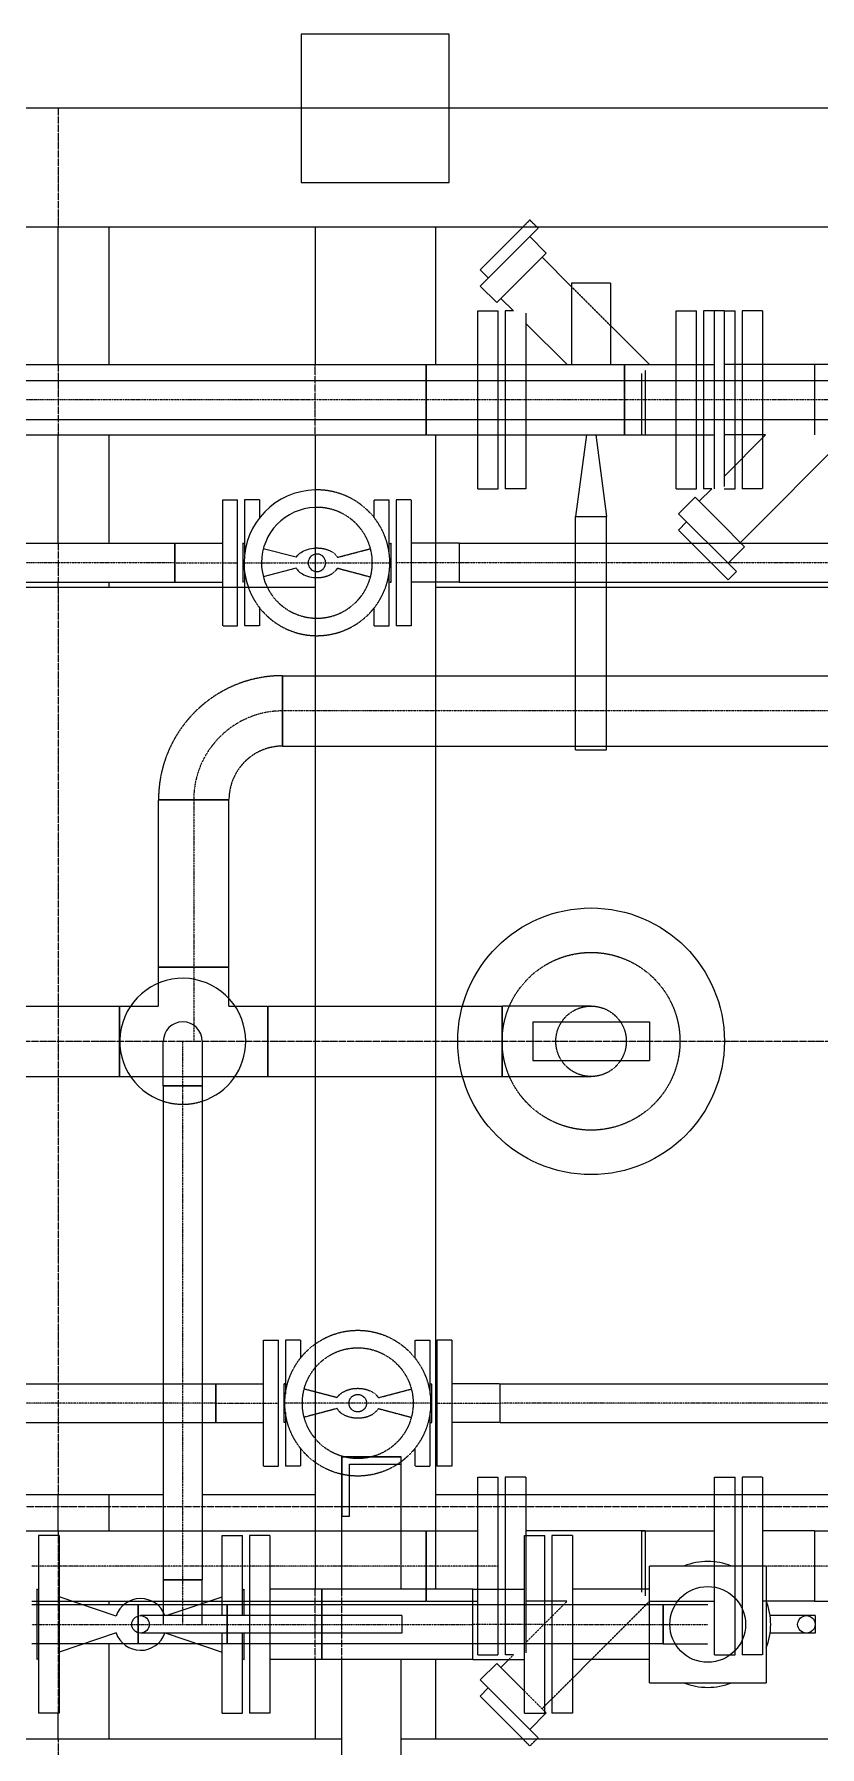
# Model space of a CAD drawing. Header units: millimetres. Extents: x -10011772 to -8149599, y 2847708 to 3434448.
# Drawn here: x -9497149 to -9495802, y 3215253 to 3218190 of the extents above; entities that cross this region are included whole.
import ezdxf

# ---------------------------------------------------------------- set-up
doc = ezdxf.new("R2010")
doc.units = ezdxf.units.MM
for name, pattern in [('DASHDOT2', [0.5, 0.25, -0.125, 0, -0.125]), ('DIVIDE2', [0.625, 0.25, -0.125, 0, -0.125, 0, -0.125]), ('HIDDEN2', [0.1875, 0.125, -0.0625])]:
    doc.linetypes.add(name, pattern=pattern)
doc.layers.add('总平面底图', color=9, linetype='Continuous')

# ---------------------------------------------------------------- blocks, each defined once
blk = doc.blocks.new('总平面底图 爆炸危险区 LOCATION I')
at = {"layer": '总平面底图', "linetype": 'Continuous'}
for p, q in [((226508.4, 145371.2), (226381.4, 145371.2)), ((226381.4, 145371.2), (226381.4, 145244.2)), ((226508.4, 145244.2), (226508.4, 145371.2)), ((228594.9, 145307.7), (224294.9, 145307.7)), ((226381.4, 145244.2), (226508.4, 145244.2)), ((224903.2, 145206.1), (228541.2, 145206.1)), ((226173, 145087.9), (226173, 145206.1)), ((226216.7, 145087.9), (226216.7, 145206.1)), ((226393.3, 145206.1), (226393.3, 145087.9)), ((226393.3, 145206.1), (226496.4, 145206.1)), ((226496.4, 145206.1), (226496.4, 145087.9)), ((226571.6, 145206.1), (226534.8, 145169.3)), ((226584.5, 145204.9), (226559.3, 145179.7)), ((226577.3, 145197.7), (226591.4, 145183.6)), ((226584.5, 145204.9), (226583.3, 145206.1)), ((226549, 145141.2), (226591.4, 145183.6)), ((226541.8, 145162.2), (226534.8, 145169.3)), ((226534.9, 145155.3), (226559.3, 145179.7)), ((226587.9, 145180), (226613.2, 145154.7)), ((226534.9, 145155.3), (226549, 145141.2)), ((226613.2, 145157.7), (226613.2, 145087.9)), ((226646.5, 145157.7), (226613.2, 145157.7)), ((226646.5, 145157.7), (226646.5, 145087.9)), ((226552.5, 145144.7), (226563.3, 145133.9)), ((226532.9, 145087.9), (226532.9, 145133.9)), ((226532.9, 145133.9), (226550.4, 145133.9)), ((226550.4, 145087.9), (226550.4, 145133.9)), ((226556.4, 145133.9), (226556.4, 145087.9)), ((226563.3, 145133.9), (226556.4, 145133.9)), ((226573.9, 145132.1), (226573.9, 145087.9)), ((226573.9, 145123.3), (226609.4, 145087.9)), ((226702.9, 145074.4), (226702.9, 145133.9)), ((226702.9, 145133.9), (226720.4, 145133.9)), ((226720.4, 145074.4), (226720.4, 145133.9)), ((226726.4, 145133.9), (226726.4, 145074.4)), ((226743.9, 145133.9), (226726.4, 145133.9)), ((226743.9, 145133.9), (226753.4, 145133.9)), ((226743.9, 145133.9), (226743.9, 145074.4)), ((226753.4, 145087.9), (226753.4, 145133.9)), ((226759.3, 145133.9), (226759.3, 145087.9)), ((226776.9, 145133.9), (226759.3, 145133.9)), ((226776.9, 145133.9), (226776.9, 145087.9)), ((226646.5, 145121.4), (226680.1, 145087.9)), ((226111.3, 145087.9), (226658.5, 145087.9)), ((226658.5, 145074.4), (226658.5, 145087.9)), ((226658.5, 145087.9), (226702.9, 145087.9)), ((226658.5, 145087.9), (226658.5, 145074.4)), ((226720.4, 145087.9), (226726.4, 145087.9)), ((226846.4, 145087.9), (226743.9, 145087.9)), ((224458.5, 145074.4), (227425.6, 145074.4)), ((224458.5, 145041), (227425.6, 145041)), ((226658.5, 145027.6), (226658.5, 145041)), ((226658.5, 145041), (226658.5, 145027.6)), ((226702.9, 144981.5), (226702.9, 145041)), ((226720.4, 144981.5), (226720.4, 145041)), ((226726.4, 145041), (226726.4, 144981.5)), ((226743.9, 145041), (226743.9, 144983.3)), ((226111.3, 145027.6), (226658.5, 145027.6)), ((226173, 144934.7), (226173, 145027.6)), ((226216.7, 144934.7), (226216.7, 145027.6)), ((226393.3, 145027.6), (226393.3, 144037.9)), ((226496.4, 145027.6), (226496.4, 144037.9)), ((226532.9, 144981.5), (226532.9, 145027.6)), ((226550.4, 144981.5), (226550.4, 145027.6)), ((226556.4, 145027.6), (226556.4, 144981.5)), ((226573.9, 145027.6), (226573.9, 144981.5)), ((226625.9, 145027.6), (226616.5, 144957.7)), ((226633.9, 145027.6), (226643.2, 144957.7)), ((226658.5, 145027.6), (226702.9, 145027.6)), ((226720.4, 145027.6), (226726.4, 145027.6)), ((226743.9, 144992.1), (226779.4, 145027.6)), ((226779.4, 145027.6), (226743.9, 145027.6)), ((226753.4, 145001.5), (226753.4, 145027.6)), ((226757.9, 144935.4), (226850.1, 145027.6)), ((226759.3, 145027.6), (226759.3, 145007.5)), ((226776.9, 145027.6), (226776.9, 145025)), ((226532.9, 144981.5), (226550.4, 144981.5)), ((226573.9, 144981.5), (226556.4, 144981.5)), ((226702.9, 144981.5), (226720.4, 144981.5)), ((226722.5, 144970.7), (226733.3, 144981.5)), ((226733.3, 144981.5), (226726.4, 144981.5)), ((226314.2, 144918), (226314.2, 144972)), ((226314.2, 144972), (226326.9, 144972)), ((226326.9, 144918), (226326.9, 144972)), ((226332.9, 144972), (226332.9, 144926.1)), ((226345.7, 144972), (226332.9, 144972)), ((226345.7, 144972), (226345.7, 144956.5)), ((226704.9, 144960.1), (226719, 144974.3)), ((226740.2, 144953.1), (226719, 144974.3)), ((226616.5, 144957.7), (226643.2, 144957.7)), ((226616.5, 144957.7), (226643.2, 144957.7)), ((226616.5, 144896.7), (226616.5, 144957.7)), ((226616.5, 144957.7), (226643.2, 144957.7)), ((226616.5, 144896.7), (226616.5, 144957.7)), ((226643.2, 144896.7), (226643.2, 144957.7)), ((226643.2, 144896.7), (226643.2, 144957.7)), ((226711.8, 144953.2), (226704.8, 144946.1)), ((226726.1, 144938.9), (226704.9, 144960.1)), ((226761.4, 144931.8), (226740.2, 144953.1)), ((225396.7, 144934.7), (226273.1, 144934.7)), ((226273.1, 144918), (226273.1, 144934.7)), ((226273.1, 144934.7), (226314.2, 144934.7)), ((226273.1, 144934.7), (226273.1, 144901.3)), ((226331.4, 144934.7), (226331.4, 144918)), ((226332.9, 144934.3), (226331.4, 144934.7)), ((226516.7, 144934.7), (226496.4, 144934.7)), ((226516.7, 144934.7), (226516.7, 144901.3)), ((226516.7, 144934.7), (226616.5, 144934.7)), ((226516.7, 144934.7), (226516.7, 144918)), ((226643.2, 144934.7), (226716.2, 144934.7)), ((226704.8, 144946.1), (226747.4, 144903.5)), ((226729.3, 144935.7), (226726.1, 144938.9)), ((226729.3, 144935.7), (226754.5, 144910.5)), ((226747.3, 144917.7), (226761.4, 144931.8)), ((226758.6, 144934.7), (227043, 144934.7)), ((226273.1, 144901.3), (226273.1, 144918)), ((226314.2, 144896.7), (226314.2, 144918)), ((226326.9, 144896.7), (226326.9, 144918)), ((226331.4, 144918), (226331.4, 144901.3)), ((226377.2, 144922.7), (226348.9, 144930.1)), ((226516.7, 144918), (226516.7, 144901.3)), ((226332.9, 144909.9), (226332.9, 144896.7)), ((226377.2, 144913.4), (226348.9, 144905.9)), ((226754.5, 144910.5), (226747.4, 144903.5)), ((225396.7, 144901.3), (226273.1, 144901.3)), ((226393.3, 144896.7), (225829.9, 144896.7)), ((226173, 144896.7), (226173, 144901.3)), ((226216.7, 144896.7), (226216.7, 144901.3)), ((226273.1, 144901.3), (226314.2, 144901.3)), ((226332.9, 144901.7), (226331.4, 144901.3)), ((226516.7, 144901.3), (226496.4, 144901.3)), ((227043, 144896.7), (226496.4, 144896.7)), ((226516.7, 144901.3), (226616.5, 144901.3)), ((226643.2, 144901.3), (227043, 144901.3)), ((226579.9, 144524.4), (226629.9, 144524.4)), ((226579.9, 144524.4), (226579.9, 144491.1)), ((226629.9, 144524.4), (226679.9, 144524.4)), ((226679.9, 144524.4), (226679.9, 144491.1)), ((226263.2, 144469.6), (226263.2, 144507.7)), ((226296.6, 144507.7), (226296.6, 144469.6)), ((226579.9, 144491.1), (226629.9, 144491.1)), ((226629.9, 144491.1), (226679.9, 144491.1)), ((226263.2, 144469.6), (226296.6, 144469.6)), ((226279.9, 144469.6), (226263.2, 144469.6)), ((226263.2, 144469.6), (226263.2, 144045.8)), ((226296.6, 144469.6), (226279.9, 144469.6)), ((226296.6, 144469.6), (226296.6, 144045.8)), ((226416.3, 144151.4), (226467.1, 144151.4)), ((226416.3, 144037.9), (226416.3, 144151.4)), ((226467.1, 144151.4), (226416.3, 144151.4)), ((226416.3, 144151.4), (226416.3, 144100.6)), ((226422.7, 144100.6), (226422.7, 144145)), ((226422.7, 144145), (226467.1, 144145)), ((226467.1, 144037.9), (226467.1, 144151.4)), ((226467.1, 144145), (226467.1, 144151.4)), ((226263.2, 144118.7), (226119.9, 144118.7)), ((226173, 144087.9), (226173, 144118.7)), ((226216.7, 144087.9), (226216.7, 144118.7)), ((226393.3, 144118.7), (226296.6, 144118.7)), ((227043, 144118.7), (226496.4, 144118.7)), ((226532.9, 144037.9), (226532.9, 144118.7)), ((226550.4, 144037.9), (226550.4, 144118.7)), ((226556.4, 144118.7), (226556.4, 144037.9)), ((226573.9, 144118.7), (226573.9, 144083.9)), ((226735.8, 144061.4), (226735.8, 144118.7)), ((226753.4, 144057.7), (226753.4, 144118.7)), ((226759.3, 144118.7), (226759.3, 144057.7)), ((226776.9, 144118.7), (226776.9, 144057.7)), ((226416.3, 144100.6), (226422.7, 144100.6)), ((226055, 144087.9), (226263.2, 144087.9)), ((226156.3, 144083.9), (226156.3, 144007.7)), ((226173.8, 144083.9), (226156.3, 144083.9)), ((226173.8, 144083.9), (226173.8, 144007.7)), ((226296.6, 144087.9), (226393.3, 144087.9)), ((226313.6, 144015.2), (226313.6, 144083.9)), ((226313.6, 144083.9), (226331.1, 144083.9)), ((226331.1, 144015.2), (226331.1, 144083.9)), ((226337.1, 144083.9), (226337.1, 144015.2)), ((226354.6, 144083.9), (226337.1, 144083.9)), ((226354.6, 144083.9), (226354.6, 144015.2)), ((226496.4, 144087.9), (226532.9, 144087.9)), ((226572.9, 144007.7), (226572.9, 144083.9)), ((226572.9, 144083.9), (226590.4, 144083.9)), ((226676.4, 144087.9), (226573.9, 144087.9)), ((226590.4, 144007.7), (226590.4, 144083.9)), ((226596.4, 144083.9), (226596.4, 144007.7)), ((226613.9, 144083.9), (226596.4, 144083.9)), ((226613.9, 144083.9), (226613.9, 144007.7)), ((226673.4, 144037.9), (226673.4, 144087.9)), ((226673.4, 144087.9), (226735.8, 144087.9)), ((226676.4, 144087.9), (226676.4, 144037.9)), ((226821.3, 144087.9), (226776.9, 144087.9)), ((226821.3, 144087.9), (226821.3, 144027.6)), ((226821.3, 144087.9), (226933, 144087.9)), ((226821.3, 144087.9), (226821.3, 144027.6)), ((226679.9, 143957.7), (226679.9, 144057.7)), ((226779.9, 144057.7), (226679.9, 144057.7)), ((226779.9, 144057.7), (226779.9, 143957.7)), ((226154.8, 144037.9), (226154.8, 143977.6)), ((226156.3, 144037.4), (226154.8, 144037.9)), ((226279.9, 144045.8), (226263.2, 144045.8)), ((226263.2, 144045.8), (226279.9, 144045.8)), ((226263.2, 144045.8), (226263.2, 144024.4)), ((226296.6, 144045.8), (226279.9, 144045.8)), ((226279.9, 144045.8), (226296.6, 144045.8)), ((226296.6, 144025.7), (226296.6, 144045.8)), ((226331.1, 144037.4), (226332.6, 144037.9)), ((226332.6, 144015.2), (226332.6, 144037.9)), ((226399, 144037.9), (226354.6, 144037.9)), ((226399, 144037.9), (226399, 144015.2)), ((226399, 144015.2), (226399, 144037.9)), ((226528.5, 144037.9), (226399, 144037.9)), ((226528.5, 144007.7), (226528.5, 144037.9)), ((226528.5, 144037.9), (226572.9, 144037.9)), ((226528.5, 143977.6), (226528.5, 144037.9)), ((226679.9, 144037.9), (226613.9, 144037.9)), ((226150.4, 144027.6), (226154.8, 144027.6)), ((226154.8, 144024.4), (226150.4, 144024.4)), ((226222.7, 144014.9), (226173.8, 144031.4)), ((226185.2, 144027.6), (226233.7, 144027.6)), ((226229, 144024.4), (226194.5, 144024.4)), ((226216.7, 144024.4), (226216.7, 144027.6)), ((226253.7, 144027.6), (226263.2, 144027.6)), ((226292.9, 144024.4), (226258.4, 144024.4)), ((226265.8, 144015.2), (226313.6, 144031.4)), ((226296.6, 144027.6), (226302.2, 144027.6)), ((226332.6, 144027.6), (226337.1, 144027.6)), ((226337.1, 144024.4), (226332.6, 144024.4)), ((226596.4, 144027.6), (226590.4, 144027.6)), ((226596.4, 144024.4), (226590.4, 144024.4)), ((226821.3, 144027.6), (226780.1, 144027.6)), ((226821.3, 144027.6), (226933, 144027.6)), ((226156.3, 144007.7), (226156.3, 143931.5)), ((226173.8, 144007.7), (226173.8, 143931.5)), ((226467.6, 144015.2), (226243.7, 144015.2)), ((226467.6, 144015.2), (226467.6, 144007.7)), ((226467.6, 144007.7), (226467.6, 144000.2)), ((226528.5, 143977.6), (226528.5, 144007.7)), ((226572.9, 143931.5), (226572.9, 144007.7)), ((226590.4, 143931.5), (226590.4, 144007.7)), ((226596.4, 144007.7), (226596.4, 143931.5)), ((226613.9, 144007.7), (226613.9, 143931.5)), ((226822, 144015.2), (226783.3, 144015.2)), ((226822, 144015.2), (226822, 144007.7)), ((226822, 144007.7), (226822, 144000.2)), ((226222.7, 144000.6), (226173.8, 143984)), ((226467.6, 144000.2), (226243.7, 144000.2)), ((226265.8, 144000.2), (226313.6, 143984)), ((226313.6, 143931.5), (226313.6, 144000.2)), ((226331.1, 143931.5), (226331.1, 144000.2)), ((226332.6, 143977.6), (226332.6, 144000.2)), ((226337.1, 144000.2), (226337.1, 143931.5)), ((226354.6, 144000.2), (226354.6, 143931.5)), ((226399, 144000.2), (226399, 143977.6)), ((226399, 143977.6), (226399, 144000.2)), ((226822, 144000.2), (226783.3, 144000.2)), ((226154.8, 143991), (226150.4, 143991)), ((226156.3, 143978.1), (226154.8, 143977.6)), ((226229, 143991), (226194.5, 143991)), ((226216.7, 143909.3), (226216.7, 143991)), ((226292.9, 143991), (226258.4, 143991)), ((226331.1, 143978.1), (226332.6, 143977.6)), ((226337.1, 143991), (226332.6, 143991)), ((226399, 143977.6), (226354.6, 143977.6)), ((226393.3, 143977.6), (226393.3, 143909.3)), ((226528.5, 143977.6), (226399, 143977.6)), ((226416.3, 143851.4), (226416.3, 143977.6)), ((226467.1, 143851.4), (226467.1, 143977.6)), ((226496.4, 143977.6), (226496.4, 143909.3)), ((226528.5, 143977.6), (226572.9, 143977.6)), ((226552.5, 143970.7), (226559.4, 143977.6)), ((226596.4, 143991), (226590.4, 143991)), ((226613.9, 143961.4), (226630.1, 143977.6)), ((226679.9, 143977.6), (226613.9, 143977.6)), ((226534.9, 143960.1), (226549, 143974.3)), ((226570.2, 143953.1), (226549, 143974.3)), ((226541.8, 143953.2), (226534.8, 143946.1)), ((226556.1, 143938.9), (226534.9, 143960.1)), ((226572.9, 143950.4), (226570.2, 143953.1)), ((226679.9, 143957.7), (226779.9, 143957.7)), ((226534.8, 143946.1), (226571.6, 143909.3)), ((226559.3, 143935.7), (226556.1, 143938.9)), ((226559.3, 143935.7), (226584.5, 143910.5)), ((226590.4, 143937.9), (226596.4, 143943.9)), ((226173.8, 143931.5), (226156.3, 143931.5)), ((226173, 143909.3), (226173, 143931.5)), ((226313.6, 143931.5), (226331.1, 143931.5)), ((226354.6, 143931.5), (226337.1, 143931.5)), ((226572.9, 143931.5), (226590.4, 143931.5)), ((226577.3, 143917.7), (226591.4, 143931.8)), ((226591.4, 143931.8), (226590.4, 143932.9)), ((226613.9, 143931.5), (226596.4, 143931.5)), ((226416.3, 143909.3), (225400.3, 143909.3)), ((226416.3, 143909.3), (226393.3, 143909.3)), ((228541.2, 143909.3), (226467.1, 143909.3)), ((226496.4, 143909.3), (226467.1, 143909.3)), ((226584.5, 143910.5), (226583.3, 143909.3))]:
    blk.add_line(p, q, dxfattribs=at)
at = {"layer": '总平面底图'}
blk.add_line((228594.9, 145307.7), (224294.9, 145307.7), dxfattribs=at)
at = {"layer": '总平面底图', "linetype": 'DASHDOT2'}
for p, q in [((226173, 145307.7), (226173, 145206.1)), ((226173, 145087.9), (226173, 145027.6)), ((226393.3, 145027.6), (226393.3, 145087.9)), ((226173, 144934.7), (226173, 144901.3)), ((226173, 144896.7), (226173, 144118.7)), ((225606.4, 144507.7), (226993, 144507.7)), ((225606.4, 144507.7), (226993, 144507.7)), ((225606.4, 144507.7), (226993, 144507.7)), ((225606.4, 144507.7), (226993, 144507.7)), ((226263.2, 144108.5), (226055, 144108.5)), ((226296.6, 144108.5), (226263.2, 144108.5)), ((226393.3, 144108.5), (226296.6, 144108.5)), ((226496.4, 144108.5), (226393.3, 144108.5)), ((227043, 144108.5), (226496.4, 144108.5)), ((226173, 144087.9), (226173, 143931.5)), ((226393.3, 143977.6), (226393.3, 144037.9)), ((226416.3, 143977.6), (226416.3, 144037.9)), ((226173, 143909.3), (226173, 143807.7))]:
    blk.add_line(p, q, dxfattribs=at)
at = {"layer": '总平面底图', "linetype": 'HIDDEN2'}
for p, q in [((226577.4, 145212), (226571.6, 145206.1)), ((226583.3, 145206.1), (226577.4, 145212)), ((226613.2, 145154.7), (226646.5, 145121.4)), ((226735.8, 144981.5), (226735.8, 145133.9)), ((226488.5, 145087.9), (226488.5, 145027.6)), ((226488.5, 145027.6), (226488.5, 145087.9)), ((226532.9, 145027.6), (226532.9, 145087.9)), ((226550.4, 145027.6), (226550.4, 145087.9)), ((226556.4, 145087.9), (226556.4, 145027.6)), ((226573.9, 145087.9), (226573.9, 145027.6)), ((226673.4, 145027.6), (226673.4, 145080.2)), ((226676.4, 145083.2), (226676.4, 145027.6)), ((226702.9, 145087.9), (226720.4, 145087.9)), ((226726.4, 145087.9), (226735.8, 145087.9)), ((226753.4, 145027.6), (226753.4, 145087.9)), ((226759.3, 145087.9), (226759.3, 145027.6)), ((226776.9, 145087.9), (226776.9, 145027.6)), ((226821.3, 145087.9), (226821.3, 145027.6)), ((226821.3, 145087.9), (226821.3, 145027.6)), ((226658.5, 145041), (226658.5, 145074.4)), ((226658.5, 145074.4), (226658.5, 145041)), ((226702.9, 145041), (226702.9, 145074.4)), ((226720.4, 145041), (226720.4, 145074.4)), ((226726.4, 145074.4), (226726.4, 145041)), ((226743.9, 145074.4), (226743.9, 145041)), ((226702.9, 145027.6), (226720.4, 145027.6)), ((226726.4, 145027.6), (226735.8, 145027.6)), ((226776.9, 145025), (226776.9, 144981.5)), ((226759.3, 145007.5), (226759.3, 144981.5)), ((226753.4, 144981.5), (226753.4, 145001.5)), ((226743.9, 144981.5), (226753.4, 144981.5)), ((226776.9, 144981.5), (226759.3, 144981.5)), ((226444.1, 144956.5), (226444.1, 144972)), ((226444.1, 144972), (226456.9, 144972)), ((226456.9, 144926.1), (226456.9, 144972)), ((226462.8, 144972), (226462.8, 144918)), ((226475.6, 144972), (226462.8, 144972)), ((226475.6, 144972), (226475.6, 144918)), ((226456.9, 144934.3), (226458.4, 144934.7)), ((226458.4, 144901.3), (226458.4, 144934.7)), ((226496.4, 144934.7), (226475.6, 144934.7)), ((226616.5, 144934.7), (226643.2, 144934.7)), ((226716.2, 144934.7), (226758.6, 144934.7)), ((226412.6, 144922.7), (226440.8, 144930.1)), ((226462.8, 144918), (226462.8, 144864)), ((226475.6, 144918), (226475.6, 144864)), ((226412.6, 144913.4), (226440.8, 144905.9)), ((226456.9, 144864), (226456.9, 144909.9)), ((226314.2, 144864), (226314.2, 144896.7)), ((226326.9, 144864), (226326.9, 144896.7)), ((226332.9, 144896.7), (226332.9, 144864)), ((226456.9, 144901.7), (226458.4, 144901.3)), ((226496.4, 144901.3), (226475.6, 144901.3)), ((226616.5, 144901.3), (226643.2, 144901.3)), ((226616.5, 144757.7), (226616.5, 144896.7)), ((226643.2, 144757.7), (226643.2, 144896.7)), ((226345.7, 144879.5), (226345.7, 144864)), ((226444.1, 144864), (226444.1, 144879.5)), ((226314.2, 144864), (226326.9, 144864)), ((226345.7, 144864), (226332.9, 144864)), ((226444.1, 144864), (226456.9, 144864)), ((226475.6, 144864), (226462.8, 144864)), ((226365.5, 144760.9), (226365.5, 144821.2)), ((226365.5, 144821.2), (226365.5, 144760.9)), ((226365.5, 144821.2), (226989.6, 144821.2)), ((226365.5, 144760.9), (226989.6, 144760.9)), ((226616.5, 144757.7), (226643.2, 144757.7)), ((226319.5, 144714.8), (226259.2, 144714.8)), ((226259.2, 144714.8), (226319.5, 144714.8)), ((226259.2, 144571.2), (226259.2, 144714.8)), ((226319.5, 144571.2), (226319.5, 144714.8)), ((226289.3, 144571.2), (226259.2, 144571.2)), ((226259.2, 144537.9), (226259.2, 144571.2)), ((226259.2, 144571.2), (226319.5, 144571.2)), ((226319.5, 144571.2), (226289.3, 144571.2)), ((226319.5, 144537.9), (226319.5, 144571.2)), ((225607, 144537.9), (226225.8, 144537.9)), ((226225.8, 144477.6), (226225.8, 144537.9)), ((226225.8, 144537.9), (226259.2, 144537.9)), ((226225.8, 144537.9), (226225.8, 144507.7)), ((226319.5, 144537.9), (226352.8, 144537.9)), ((226352.8, 144477.6), (226352.8, 144537.9)), ((226352.8, 144537.9), (226352.8, 144477.6)), ((226352.8, 144537.9), (226553.7, 144537.9)), ((226553.7, 144537.9), (226553.7, 144477.6)), ((226553.7, 144507.7), (226553.7, 144537.9)), ((226629.9, 144537.9), (226553.7, 144537.9)), ((226225.8, 144507.7), (226225.8, 144477.6)), ((226553.7, 144477.6), (226553.7, 144507.7)), ((225607, 144477.6), (226225.8, 144477.6)), ((226225.8, 144477.6), (226352.8, 144477.6)), ((226352.8, 144477.6), (226553.7, 144477.6)), ((226553.7, 144477.6), (226629.9, 144477.6)), ((226349.2, 144197.4), (226349.2, 144251.4)), ((226349.2, 144251.4), (226361.9, 144251.4)), ((226361.9, 144197.4), (226361.9, 144251.4)), ((226367.9, 144251.4), (226367.9, 144205.5)), ((226380.7, 144251.4), (226367.9, 144251.4)), ((226380.7, 144251.4), (226380.7, 144235.9)), ((226479.1, 144235.9), (226479.1, 144251.4)), ((226479.1, 144251.4), (226491.9, 144251.4)), ((226491.9, 144205.5), (226491.9, 144251.4)), ((226497.8, 144251.4), (226497.8, 144197.4)), ((226510.6, 144251.4), (226497.8, 144251.4)), ((226510.6, 144251.4), (226510.6, 144197.4)), ((224458.5, 144214.1), (226308.1, 144214.1)), ((226308.1, 144214.1), (226308.1, 144180.7)), ((226308.1, 144197.4), (226308.1, 144214.1)), ((226308.1, 144214.1), (226349.2, 144214.1)), ((226366.4, 144214.1), (226366.4, 144197.4)), ((226367.9, 144213.7), (226366.4, 144214.1)), ((226491.9, 144213.7), (226493.4, 144214.1)), ((226493.4, 144180.7), (226493.4, 144214.1)), ((226551.7, 144214.1), (226510.6, 144214.1)), ((226551.7, 144214.1), (226551.7, 144180.7)), ((226551.7, 144214.1), (227269.1, 144214.1)), ((226551.7, 144214.1), (226551.7, 144197.4)), ((226308.1, 144180.7), (226308.1, 144197.4)), ((226349.2, 144143.4), (226349.2, 144197.4)), ((226361.9, 144143.4), (226361.9, 144197.4)), ((226366.4, 144197.4), (226366.4, 144180.7)), ((226412.2, 144202.1), (226383.9, 144209.5)), ((226447.6, 144202.1), (226475.8, 144209.5)), ((226497.8, 144197.4), (226497.8, 144143.4)), ((226510.6, 144197.4), (226510.6, 144143.4)), ((226551.7, 144197.4), (226551.7, 144180.7)), ((226367.9, 144189.3), (226367.9, 144143.4)), ((226412.2, 144192.8), (226383.9, 144185.3)), ((226447.6, 144192.8), (226475.8, 144185.3)), ((226491.9, 144143.4), (226491.9, 144189.3)), ((224458.5, 144180.7), (226308.1, 144180.7)), ((226308.1, 144180.7), (226349.2, 144180.7)), ((226367.9, 144181.1), (226366.4, 144180.7)), ((226491.9, 144181.1), (226493.4, 144180.7)), ((226551.7, 144180.7), (226510.6, 144180.7)), ((226551.7, 144180.7), (227269.1, 144180.7)), ((226380.7, 144158.9), (226380.7, 144143.4)), ((226479.1, 144143.4), (226479.1, 144158.9)), ((226349.2, 144143.4), (226361.9, 144143.4)), ((226380.7, 144143.4), (226367.9, 144143.4)), ((226479.1, 144143.4), (226491.9, 144143.4)), ((226510.6, 144143.4), (226497.8, 144143.4)), ((226532.9, 144118.7), (226532.9, 144133.9)), ((226532.9, 144133.9), (226550.4, 144133.9)), ((226550.4, 144118.7), (226550.4, 144133.9)), ((226556.4, 144133.9), (226556.4, 144118.7)), ((226573.9, 144133.9), (226556.4, 144133.9)), ((226573.9, 144133.9), (226573.9, 144118.7)), ((226735.8, 144118.7), (226735.8, 144133.9)), ((226735.8, 144133.9), (226753.4, 144133.9)), ((226753.4, 144118.7), (226753.4, 144133.9)), ((226759.3, 144133.9), (226759.3, 144118.7)), ((226776.9, 144133.9), (226759.3, 144133.9)), ((226776.9, 144133.9), (226776.9, 144118.7)), ((226263.2, 144087.9), (226296.6, 144087.9)), ((226393.3, 144087.9), (226488.5, 144087.9)), ((226488.5, 144087.9), (226488.5, 144027.6)), ((226488.5, 144027.6), (226488.5, 144087.9)), ((226488.5, 144087.9), (226496.4, 144087.9)), ((226573.9, 144083.9), (226573.9, 143983.3)), ((226735.8, 143981.5), (226735.8, 144061.4)), ((226753.4, 143981.5), (226753.4, 144057.7)), ((226759.3, 144057.7), (226759.3, 143981.5)), ((226776.9, 144057.7), (226776.9, 143981.5)), ((226532.9, 143981.5), (226532.9, 144037.9)), ((226550.4, 143981.5), (226550.4, 144037.9)), ((226556.4, 144037.9), (226556.4, 143981.5)), ((226673.4, 144035.3), (226673.4, 144037.9)), ((226676.4, 144037.9), (226676.4, 144032.2)), ((226154.8, 144027.6), (226185.2, 144027.6)), ((226194.5, 144024.4), (226154.8, 144024.4)), ((226241.8, 144024.4), (226229, 144024.4)), ((226233.7, 144027.6), (226253.7, 144027.6)), ((226241.8, 144024.4), (226241.8, 143991)), ((226258.4, 144024.4), (226241.8, 144024.4)), ((226241.8, 143991), (226241.8, 144024.4)), ((226263.2, 144027.6), (226296.6, 144027.6)), ((226263.2, 144024.4), (226263.2, 144007.7)), ((226318, 144024.4), (226292.9, 144024.4)), ((226296.6, 144007.7), (226296.6, 144025.7)), ((226302.2, 144027.6), (226332.6, 144027.6)), ((226318, 144024.4), (226318, 143991)), ((226318, 143991), (226318, 144024.4)), ((226332.6, 144024.4), (226318, 144024.4)), ((226337.1, 144027.6), (226488.5, 144027.6)), ((226590.4, 144024.4), (226337.1, 144024.4)), ((226488.5, 144027.6), (226532.9, 144027.6)), ((226573.9, 143992.1), (226609.4, 144027.6)), ((226590.4, 144027.6), (226573.9, 144027.6)), ((226609.4, 144027.6), (226596.4, 144027.6)), ((226691.8, 144024.4), (226596.4, 144024.4)), ((226630.1, 143977.6), (226680.1, 144027.6)), ((226680.1, 144027.6), (226735.8, 144027.6)), ((226691.8, 143991), (226691.8, 144024.4)), ((226691.8, 144024.4), (226691.8, 144007.7)), ((226729.9, 144024.4), (226691.8, 144024.4)), ((226780.1, 144027.6), (226776.9, 144027.6)), ((226337.1, 144015.2), (226337.1, 144007.7)), ((226337.1, 144007.7), (226337.1, 144000.2)), ((226354.6, 144015.2), (226354.6, 144007.7)), ((226354.6, 144007.7), (226354.6, 144000.2)), ((226399, 144015.2), (226399, 144007.7)), ((226399, 144000.2), (226399, 144015.2)), ((226399, 144007.7), (226399, 144000.2)), ((226691.8, 144007.7), (226691.8, 143991)), ((226194.5, 143991), (226154.8, 143991)), ((226241.8, 143991), (226229, 143991)), ((226258.4, 143991), (226241.8, 143991)), ((226318, 143991), (226292.9, 143991)), ((226332.6, 143991), (226318, 143991)), ((226590.4, 143991), (226337.1, 143991)), ((226532.9, 143981.5), (226550.4, 143981.5)), ((226563.3, 143981.5), (226556.4, 143981.5)), ((226559.4, 143977.6), (226563.3, 143981.5)), ((226691.8, 143991), (226596.4, 143991)), ((226691.8, 143991), (226729.9, 143991)), ((226735.8, 143981.5), (226753.4, 143981.5)), ((226776.9, 143981.5), (226759.3, 143981.5)), ((226590.4, 143932.9), (226572.9, 143950.4)), ((226596.4, 143943.9), (226613.9, 143961.4)), ((226587.9, 143935.4), (226590.4, 143937.9)), ((226571.6, 143909.3), (226577.4, 143903.5)), ((226583.3, 143909.3), (226577.4, 143903.5))]:
    blk.add_line(p, q, dxfattribs=at)
at = {"layer": '总平面底图', "linetype": 'DIVIDE2'}
for p, q in [((227425.6, 145057.7), (224458.5, 145057.7)), ((226273.1, 144918), (225396.7, 144918)), ((226273.1, 144918), (226326.9, 144918)), ((226331.4, 144918), (226393.3, 144918)), ((226393.3, 144918), (226458.4, 144918)), ((226496.4, 144918), (226462.8, 144918)), ((226516.7, 144918), (226496.4, 144918)), ((226616.5, 144918), (226516.7, 144918)), ((226643.2, 144918), (226616.5, 144918)), ((226732.9, 144918), (226643.2, 144918)), ((226747.6, 144918), (226732.9, 144918)), ((227043, 144918), (226747.6, 144918)), ((226365.5, 144791), (226365.5, 144791)), ((226365.5, 144791), (226365.5, 144791)), ((226989.6, 144791), (226365.5, 144791)), ((226289.3, 144714.8), (226289.3, 144714.8)), ((226289.3, 144714.8), (226289.3, 144714.8)), ((226289.3, 144714.8), (226289.3, 144571.2)), ((226289.3, 144571.2), (226289.3, 144507.7)), ((226289.3, 144571.2), (226289.3, 144571.2)), ((226279.9, 144469.6), (226279.9, 144507.7)), ((226279.9, 144469.6), (226279.9, 144469.6)), ((226279.9, 144469.6), (226279.9, 144469.6)), ((226279.9, 144045.8), (226279.9, 144469.6)), ((226308.1, 144197.4), (224458.5, 144197.4)), ((226308.1, 144197.4), (226361.9, 144197.4)), ((226493.4, 144197.4), (226366.4, 144197.4)), ((226497.8, 144197.4), (226551.7, 144197.4)), ((227269.1, 144197.4), (226551.7, 144197.4)), ((226156.3, 144057.7), (226150.4, 144057.7)), ((226173.8, 144057.7), (226156.3, 144057.7)), ((226263.2, 144057.7), (226173.8, 144057.7)), ((226296.6, 144057.7), (226263.2, 144057.7)), ((226313.6, 144057.7), (226296.6, 144057.7)), ((226331.1, 144057.7), (226313.6, 144057.7)), ((226337.1, 144057.7), (226331.1, 144057.7)), ((226354.6, 144057.7), (226337.1, 144057.7)), ((226393.3, 144057.7), (226354.6, 144057.7)), ((226488.5, 144057.7), (226393.3, 144057.7)), ((226496.4, 144057.7), (226488.5, 144057.7)), ((226550.4, 144057.7), (226496.4, 144057.7)), ((226821.3, 144057.7), (226779.9, 144057.7)), ((226864.5, 144057.7), (226821.3, 144057.7)), ((226279.9, 144045.8), (226279.9, 144045.8)), ((226279.9, 144045.8), (226279.9, 144045.8)), ((226279.9, 144024.4), (226279.9, 144045.8)), ((226279.9, 144007.7), (226279.9, 144024.4)), ((226150.4, 144007.7), (226154.8, 144007.7)), ((226154.8, 144007.7), (226332.6, 144007.7)), ((226332.6, 144007.7), (226337.1, 144007.7)), ((226337.1, 144007.7), (226399, 144007.7)), ((226399, 144007.7), (226467.6, 144007.7)), ((226467.6, 144007.7), (226528.5, 144007.7)), ((226590.4, 144007.7), (226528.5, 144007.7)), ((226590.4, 144007.7), (226596.4, 144007.7)), ((226596.4, 144007.7), (226691.8, 144007.7)), ((226691.8, 144007.7), (226691.8, 144007.7)), ((226691.8, 144007.7), (226691.8, 144007.7)), ((226691.8, 144007.7), (226729.9, 144007.7))]:
    blk.add_line(p, q, dxfattribs=at)
at = {"layer": '总平面底图', "linetype": 'Continuous'}
for centre, radius in [((226629.9, 144507.7), 114.3), ((226729.9, 144007.7), 32.5), ((226243.7, 144007.7), 7.5), ((226814.5, 144007.7), 7.5)]:
    blk.add_circle(centre, radius, dxfattribs=at)
at = {"layer": '总平面底图', "linetype": 'HIDDEN2'}
for centre, radius in [((226629.9, 144507.7), 76.2), ((226629.9, 144507.7), 30.2), ((226429.9, 144197.4), 62.5), ((226429.9, 144197.4), 47.5), ((226429.9, 144197.4), 7.5)]:
    blk.add_circle(centre, radius, dxfattribs=at)
at = {"layer": '总平面底图', "linetype": 'Continuous'}
for centre, radius, start, end in [((226394.9, 144918), 62.5, 91.4321, 180), ((226394.9, 144918), 47.5, 91.8845, 180), ((226394.9, 144918), 62.5, 180, 199.9256), ((226394.9, 144918), 47.5, 180, 206.6424), ((226394.9, 144918), 7.5, 102.0208, 180), ((226394.9, 144918), 7.5, 180, 257.9792), ((226279.9, 144507.7), 54, 0, 251.9762), ((226279.9, 144507.7), 16.7, 0, 180), ((226279.9, 144507.7), 54, 288.0238, 0), ((226729.9, 144007.7), 54, 67.8735, 112.1265), ((226243.7, 144007.7), 22.2, 19.7221, 161.2587), ((226729.9, 144007.7), 54, 337.8735, 22.1265), ((226243.7, 144007.7), 22.2, 198.7413, 340.2779), ((226729.9, 144007.7), 54, 247.8735, 270), ((226729.9, 144007.7), 54, 270, 292.1265)]:
    blk.add_arc(centre, radius, start, end, dxfattribs=at)
at = {"layer": '总平面底图', "linetype": 'HIDDEN2'}
for centre, radius, start, end in [((226394.9, 144918), 62.5, 199.9256, 91.4321), ((226394.9, 144918), 47.5, 206.6424, 91.8845), ((226394.9, 144918), 7.5, 257.9792, 102.0208), ((226365.5, 144714.8), 106.4, 90, 180), ((226365.5, 144714.8), 46, 90, 180), ((226279.9, 144507.7), 54, 251.9762, 288.0238)]:
    blk.add_arc(centre, radius, start, end, dxfattribs=at)
at = {"layer": '总平面底图', "linetype": 'DIVIDE2'}
blk.add_arc((226365.5, 144714.8), 76.2, 90, 180, dxfattribs=at)
at = {"layer": '总平面底图', "linetype": 'Continuous'}
for points in [[(226377.2, 144922.7), (226377.3, 144922.9), (226377.5, 144923.2), (226377.6, 144923.4)], [(226377.6, 144923.4), (226378.3, 144924.4), (226379.2, 144925.3), (226380.3, 144926.2)], [(226380.3, 144926.2), (226381.6, 144927.2), (226383.2, 144928.1), (226385, 144928.9)], [(226385, 144928.9), (226387.2, 144929.8), (226389.7, 144930.4), (226392.2, 144930.6)], [(226392.2, 144930.6), (226392.6, 144930.6), (226393, 144930.7), (226393.3, 144930.7)], [(226377.2, 144913.4), (226377.3, 144913.1), (226377.5, 144912.9), (226377.6, 144912.6)], [(226377.6, 144912.6), (226378.3, 144911.6), (226379.2, 144910.7), (226380.3, 144909.8)], [(226380.3, 144909.8), (226381.6, 144908.8), (226383.2, 144907.9), (226385, 144907.2)], [(226385, 144907.2), (226387.2, 144906.3), (226389.7, 144905.7), (226392.2, 144905.4)], [(226392.2, 144905.4), (226392.6, 144905.4), (226393, 144905.4), (226393.3, 144905.4)]]:
    blk.add_open_spline(points, degree=3, dxfattribs=at)
at = {"layer": '总平面底图', "linetype": 'HIDDEN2'}
for points in [[(226393.3, 144930.7), (226396, 144930.8), (226398.7, 144930.6), (226401.2, 144930)], [(226401.2, 144930), (226403.9, 144929.4), (226406.3, 144928.3), (226408.4, 144927)], [(226408.4, 144927), (226409.9, 144925.9), (226411.2, 144924.7), (226412.1, 144923.4)], [(226412.1, 144923.4), (226412.3, 144923.2), (226412.5, 144922.9), (226412.6, 144922.7)], [(226393.3, 144905.4), (226396, 144905.2), (226398.7, 144905.4), (226401.2, 144906)], [(226401.2, 144906), (226403.9, 144906.7), (226406.3, 144907.7), (226408.4, 144909)], [(226408.4, 144909), (226409.9, 144910.1), (226411.2, 144911.3), (226412.1, 144912.6)], [(226412.1, 144912.6), (226412.3, 144912.9), (226412.5, 144913.1), (226412.6, 144913.4)], [(226412.2, 144202.1), (226412.3, 144202.3), (226412.5, 144202.6), (226412.6, 144202.8)], [(226412.6, 144202.8), (226413.3, 144203.8), (226414.2, 144204.7), (226415.3, 144205.6)], [(226415.3, 144205.6), (226416.6, 144206.6), (226418.2, 144207.5), (226420, 144208.3)], [(226420, 144208.3), (226422.2, 144209.2), (226424.7, 144209.8), (226427.2, 144210)], [(226427.2, 144210), (226430.2, 144210.3), (226433.3, 144210.1), (226436.2, 144209.4)], [(226436.2, 144209.4), (226438.9, 144208.8), (226441.3, 144207.7), (226443.4, 144206.4)], [(226443.4, 144206.4), (226444.9, 144205.3), (226446.2, 144204.1), (226447.1, 144202.8)], [(226447.1, 144202.8), (226447.3, 144202.6), (226447.5, 144202.3), (226447.6, 144202.1)], [(226412.2, 144192.8), (226412.3, 144192.5), (226412.5, 144192.3), (226412.6, 144192)], [(226412.6, 144192), (226413.3, 144191), (226414.2, 144190.1), (226415.3, 144189.2)], [(226415.3, 144189.2), (226416.6, 144188.2), (226418.2, 144187.3), (226420, 144186.6)], [(226420, 144186.6), (226422.2, 144185.7), (226424.7, 144185.1), (226427.2, 144184.8)], [(226427.2, 144184.8), (226430.2, 144184.6), (226433.3, 144184.8), (226436.2, 144185.4)], [(226436.2, 144185.4), (226438.9, 144186.1), (226441.3, 144187.1), (226443.4, 144188.4)], [(226443.4, 144188.4), (226444.9, 144189.5), (226446.2, 144190.7), (226447.1, 144192)], [(226447.1, 144192), (226447.3, 144192.3), (226447.5, 144192.5), (226447.6, 144192.8)]]:
    blk.add_open_spline(points, degree=3, dxfattribs=at)

msp = doc.modelspace()

# ---------------------------------------------------------------- block references
at = {"layer": '总平面底图', "xscale": 2, "yscale": 2, "zscale": 2}
msp.add_blockref('总平面底图 爆炸危险区 LOCATION I', (-9949454.3, 2927447.9), dxfattribs=at)

doc.saveas('drawing.dxf')
